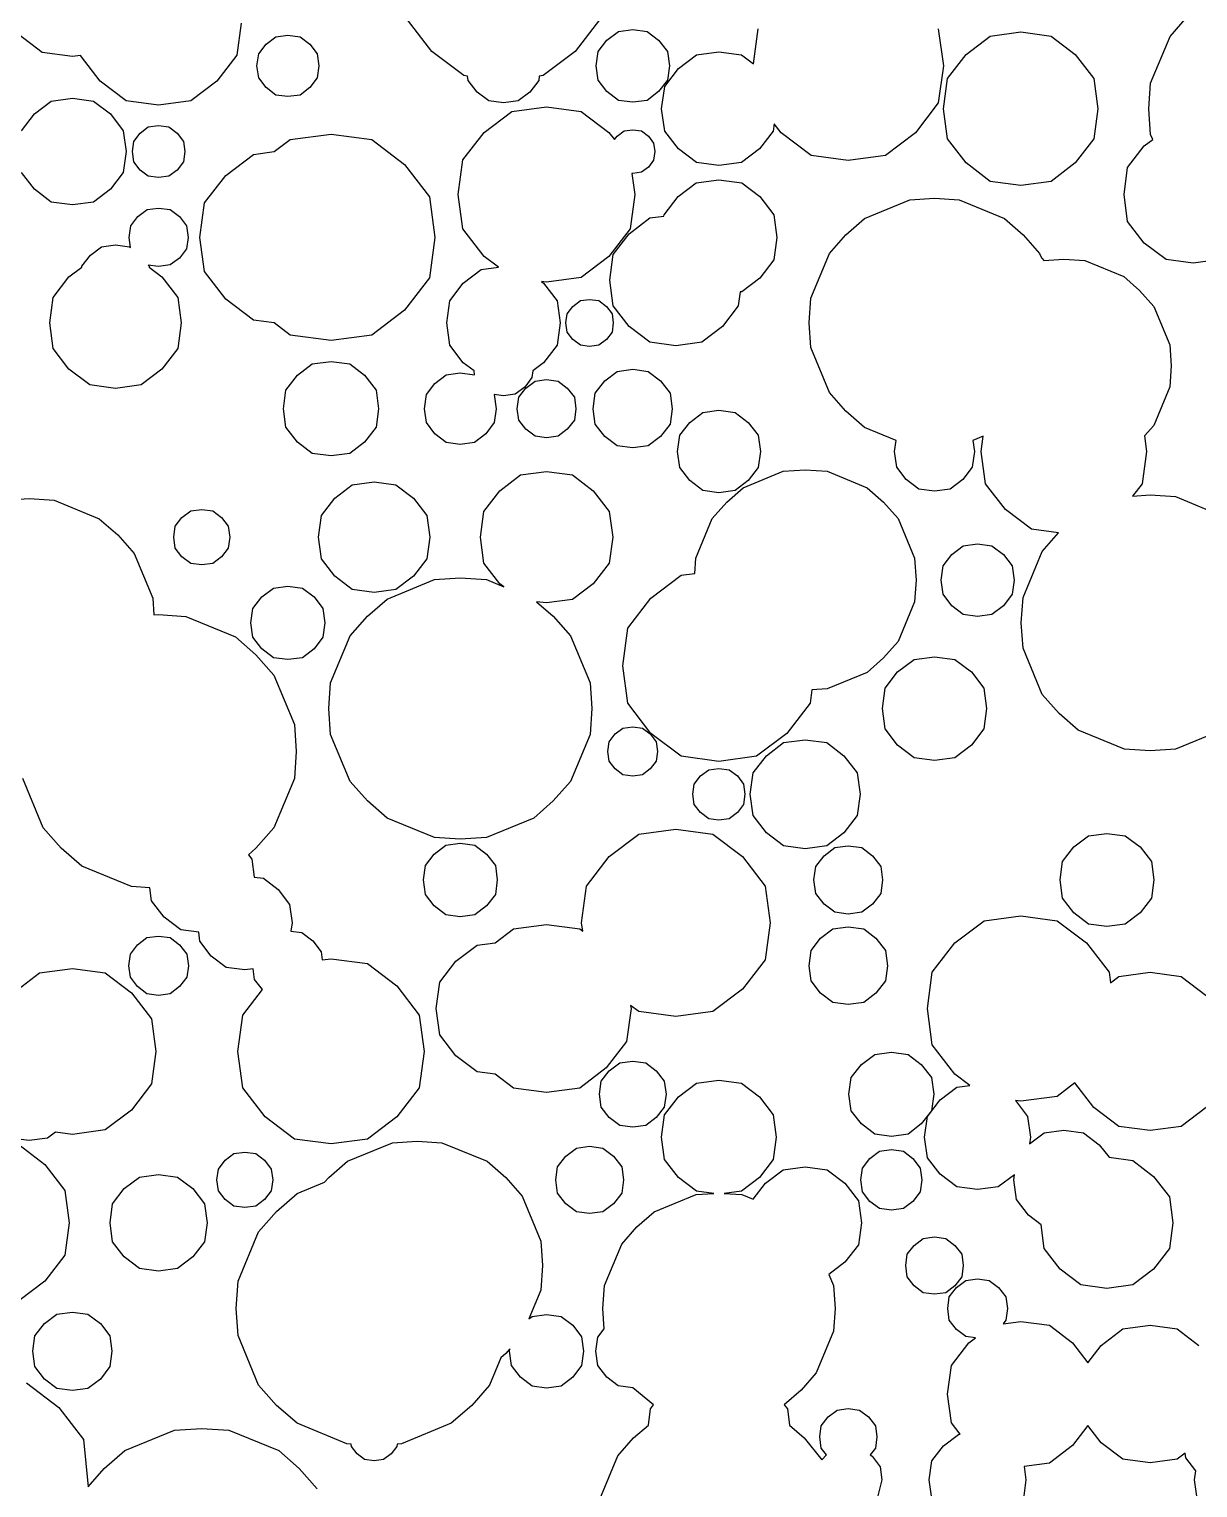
# Model space of a CAD drawing. Extents: x 58 to 158, y 90 to 190.
# Drawn here: x 122.37 to 143.38, y 115.96 to 142.17 of the extents above; entities that cross this region are included whole.
import ezdxf

# ---------------------------------------------------------------- set-up
doc = ezdxf.new("R2010")
doc.units = 0
doc.layers.get('0').update_dxf_attribs({"linetype": 'CONTINUOUS'})

msp = doc.modelspace()

# ---------------------------------------------------------------- linework, layer by layer
at = {"color": 242}
for p, q in [((129.613, 141.771), (129.176, 142.34)), ((132.625, 142.34), (132.187, 141.771)), ((135.395, 141.545), (135.48, 142.176)), ((138.719, 142.176), (138.81, 141.511)), ((130.186, 141.337), (129.613, 141.771)), ((132.187, 141.771), (131.615, 141.337)), ((134.047, 141.464), (134.371, 141.709)), ((134.371, 141.709), (134.775, 141.763)), ((134.775, 141.763), (135.179, 141.709)), ((135.179, 141.709), (135.395, 141.545)), ((130.255, 141.327), (130.186, 141.337)), ((130.266, 141.249), (130.255, 141.327)), ((131.545, 141.327), (131.534, 141.249)), ((131.615, 141.337), (131.545, 141.327)), ((133.801, 141.141), (134.047, 141.464)), ((138.81, 141.511), (138.719, 140.844)), ((130.427, 141.039), (130.266, 141.249)), ((130.638, 140.88), (130.427, 141.039)), ((131.374, 141.039), (131.163, 140.88)), ((131.534, 141.249), (131.374, 141.039)), ((133.745, 140.74), (133.801, 141.141)), ((130.9, 140.845), (130.638, 140.88)), ((131.163, 140.88), (130.9, 140.845)), ((138.719, 140.844), (138.308, 140.309)), ((133.801, 140.34), (133.745, 140.74)), ((134.047, 140.017), (133.801, 140.34)), ((135.751, 140.34), (135.503, 140.017)), ((135.768, 140.47), (135.751, 140.34)), ((135.891, 140.309), (135.768, 140.47)), ((136.43, 139.901), (135.891, 140.309)), ((138.308, 140.309), (137.771, 139.901)), ((134.371, 139.772), (134.047, 140.017)), ((135.503, 140.017), (135.179, 139.772)), ((134.775, 139.718), (134.371, 139.772)), ((135.179, 139.772), (134.775, 139.718)), ((137.1, 139.811), (136.43, 139.901)), ((137.771, 139.901), (137.1, 139.811)), ((134.367, 139.411), (134.775, 139.464)), ((134.775, 139.464), (135.184, 139.411)), ((134.039, 139.161), (134.367, 139.411)), ((135.184, 139.411), (135.512, 139.161)), ((133.788, 138.836), (134.039, 139.161)), ((135.512, 139.161), (135.762, 138.836)), ((133.161, 138.493), (133.535, 138.777)), ((133.535, 138.777), (133.785, 138.81)), ((133.785, 138.81), (133.788, 138.836)), ((135.762, 138.836), (135.817, 138.429)), ((132.876, 138.122), (133.161, 138.493)), ((135.817, 138.429), (135.762, 138.024)), ((132.814, 137.661), (132.876, 138.122)), ((135.762, 138.024), (135.512, 137.698)), ((132.876, 137.197), (132.814, 137.661)), ((135.512, 137.698), (135.184, 137.45)), ((135.158, 137.447), (135.123, 137.197)), ((135.184, 137.45), (135.158, 137.447)), ((133.161, 136.827), (132.876, 137.197)), ((135.123, 137.197), (134.838, 136.827)), ((133.535, 136.543), (133.161, 136.827)), ((134.838, 136.827), (134.466, 136.543)), ((134.001, 136.481), (133.535, 136.543)), ((134.466, 136.543), (134.001, 136.481)), ((137.488, 121.875), (137.661, 122.006)), ((137.661, 122.006), (137.875, 122.035)), ((137.875, 122.035), (138.091, 122.006)), ((138.091, 122.006), (138.263, 121.875)), ((137.327, 121.491), (137.356, 121.704)), ((137.356, 121.704), (137.488, 121.875)), ((138.263, 121.875), (138.394, 121.704)), ((138.394, 121.704), (138.423, 121.491)), ((137.356, 121.277), (137.327, 121.491)), ((138.423, 121.491), (138.394, 121.277)), ((137.488, 121.105), (137.356, 121.277)), ((138.394, 121.277), (138.263, 121.105)), ((137.661, 120.974), (137.488, 121.105)), ((137.875, 120.946), (137.661, 120.974)), ((138.091, 120.974), (137.875, 120.946)), ((138.263, 121.105), (138.091, 120.974))]:
    msp.add_line(p, q, dxfattribs=at)
at = {"color": 213}
for p, q in [((142.886, 142.041), (143.191, 142.389)), ((132.76, 141.972), (132.967, 142.13)), ((132.967, 142.13), (133.225, 142.164)), ((133.225, 142.164), (133.484, 142.13)), ((133.484, 142.13), (133.69, 141.972)), ((132.602, 141.767), (132.76, 141.972)), ((133.69, 141.972), (133.849, 141.767)), ((142.535, 141.201), (142.886, 142.041)), ((132.567, 141.511), (132.602, 141.767)), ((133.849, 141.767), (133.883, 141.511)), ((132.602, 141.253), (132.567, 141.511)), ((133.883, 141.511), (133.849, 141.253)), ((132.76, 141.048), (132.602, 141.253)), ((132.967, 140.891), (132.76, 141.048)), ((133.69, 141.048), (133.484, 140.891)), ((133.849, 141.253), (133.69, 141.048)), ((142.504, 140.74), (142.535, 141.201)), ((133.225, 140.856), (132.967, 140.891)), ((133.484, 140.891), (133.225, 140.856)), ((142.535, 140.28), (142.504, 140.74)), ((142.573, 140.188), (142.535, 140.28)), ((142.123, 139.685), (142.422, 140.074)), ((142.422, 140.074), (142.573, 140.188)), ((142.058, 139.2), (142.123, 139.685)), ((142.123, 138.716), (142.058, 139.2)), ((142.422, 138.327), (142.123, 138.716)), ((142.813, 138.031), (142.422, 138.327)), ((143.299, 137.965), (142.813, 138.031)), ((143.787, 138.031), (143.299, 137.965)), ((131.209, 134.16), (131.676, 134.222)), ((131.676, 134.222), (132.143, 134.16)), ((130.834, 133.876), (131.209, 134.16)), ((132.143, 134.16), (132.516, 133.876)), ((130.547, 133.505), (130.834, 133.876)), ((132.516, 133.876), (132.803, 133.505)), ((130.485, 133.04), (130.547, 133.505)), ((132.803, 133.505), (132.865, 133.04)), ((130.547, 132.576), (130.485, 133.04)), ((132.865, 133.04), (132.803, 132.576)), ((130.834, 132.203), (130.547, 132.576)), ((132.803, 132.576), (132.516, 132.203)), ((128.807, 131.927), (129.658, 132.278)), ((129.658, 132.278), (130.125, 132.308)), ((130.125, 132.308), (130.593, 132.278)), ((130.593, 132.278), (130.908, 132.147)), ((130.908, 132.147), (130.834, 132.203)), ((132.516, 132.203), (132.143, 131.919)), ((128.454, 131.621), (128.807, 131.927)), ((131.676, 131.858), (131.497, 131.881)), ((131.497, 131.881), (131.797, 131.621)), ((132.143, 131.919), (131.676, 131.858)), ((128.145, 131.27), (128.454, 131.621)), ((131.797, 131.621), (132.104, 131.27)), ((127.792, 130.424), (128.145, 131.27)), ((132.104, 131.27), (132.457, 130.424)), ((127.762, 129.96), (127.792, 130.424)), ((132.457, 130.424), (132.489, 129.96)), ((127.792, 129.496), (127.762, 129.96)), ((132.489, 129.96), (132.457, 129.496)), ((128.145, 128.65), (127.792, 129.496)), ((132.457, 129.496), (132.104, 128.65)), ((128.454, 128.3), (128.145, 128.65)), ((132.104, 128.65), (131.797, 128.3)), ((128.807, 127.993), (128.454, 128.3)), ((131.797, 128.3), (131.444, 127.993)), ((129.658, 127.642), (128.807, 127.993)), ((131.444, 127.993), (130.593, 127.642)), ((141.154, 127.473), (141.42, 127.674)), ((141.42, 127.674), (141.751, 127.718)), ((141.751, 127.718), (142.081, 127.674)), ((142.081, 127.674), (142.346, 127.473)), ((130.125, 127.612), (129.658, 127.642)), ((130.593, 127.642), (130.125, 127.612)), ((140.951, 127.21), (141.154, 127.473)), ((142.346, 127.473), (142.55, 127.21)), ((140.907, 126.88), (140.951, 127.21)), ((142.55, 127.21), (142.594, 126.88)), ((140.951, 126.551), (140.907, 126.88)), ((142.594, 126.88), (142.55, 126.551)), ((141.154, 126.287), (140.951, 126.551)), ((142.55, 126.551), (142.346, 126.287)), ((141.42, 126.086), (141.154, 126.287)), ((142.346, 126.287), (142.081, 126.086)), ((141.751, 126.042), (141.42, 126.086)), ((142.081, 126.086), (141.751, 126.042)), ((122.089, 124.854), (122.561, 125.213)), ((122.561, 125.213), (123.15, 125.291)), ((123.15, 125.291), (123.74, 125.213)), ((123.74, 125.213), (124.211, 124.854)), ((124.211, 124.854), (124.572, 124.385)), ((124.572, 124.385), (124.65, 123.8)), ((124.65, 123.8), (124.572, 123.215)), ((124.572, 123.215), (124.211, 122.746)), ((124.211, 122.746), (123.74, 122.388)), ((122.375, 122.199), (122.046, 122.242)), ((122.703, 122.242), (122.375, 122.199)), ((122.845, 122.35), (122.703, 122.242)), ((123.15, 122.309), (122.845, 122.35)), ((123.74, 122.388), (123.15, 122.309)), ((138.917, 119.389), (139.047, 119.556)), ((139.047, 119.556), (139.215, 119.684)), ((139.215, 119.684), (139.426, 119.712)), ((139.426, 119.712), (139.635, 119.684)), ((139.635, 119.684), (139.803, 119.556)), ((139.803, 119.556), (139.933, 119.389)), ((138.89, 119.18), (138.917, 119.389)), ((139.933, 119.389), (139.96, 119.18)), ((122.648, 118.909), (122.871, 119.079)), ((122.871, 119.079), (123.15, 119.116)), ((123.15, 119.116), (123.43, 119.079)), ((123.43, 119.079), (123.653, 118.909)), ((138.917, 118.971), (138.89, 119.18)), ((139.96, 119.18), (139.933, 118.971)), ((122.477, 118.688), (122.648, 118.909)), ((123.653, 118.909), (123.824, 118.688)), ((139.047, 118.804), (138.917, 118.971)), ((139.215, 118.677), (139.047, 118.804)), ((139.933, 118.971), (139.882, 118.906)), ((139.882, 118.906), (140.2, 118.948)), ((140.2, 118.948), (140.717, 118.879)), ((140.717, 118.879), (141.131, 118.565)), ((141.645, 118.514), (142.037, 118.812)), ((142.037, 118.812), (142.525, 118.877)), ((142.525, 118.877), (143.014, 118.812)), ((143.014, 118.812), (143.403, 118.517)), ((122.44, 118.411), (122.477, 118.688)), ((123.824, 118.688), (123.861, 118.411)), ((138.953, 118.153), (139.27, 118.565)), ((139.386, 118.653), (139.215, 118.677)), ((139.27, 118.565), (139.386, 118.653)), ((141.131, 118.565), (141.407, 118.205)), ((141.407, 118.205), (141.645, 118.514)), ((122.477, 118.134), (122.44, 118.411)), ((123.861, 118.411), (123.824, 118.134)), ((122.648, 117.91), (122.477, 118.134)), ((123.824, 118.134), (123.653, 117.91)), ((138.884, 117.64), (138.953, 118.153)), ((122.871, 117.741), (122.648, 117.91)), ((123.15, 117.704), (122.871, 117.741)), ((123.43, 117.741), (123.15, 117.704)), ((123.653, 117.91), (123.43, 117.741)), ((138.953, 117.126), (138.884, 117.64)), ((138.811, 116.71), (139.084, 116.917)), ((139.112, 116.921), (138.953, 117.126)), ((139.084, 116.917), (139.112, 116.921)), ((141.407, 117.075), (141.131, 116.716)), ((141.645, 116.765), (141.407, 117.075)), ((138.602, 116.439), (138.811, 116.71)), ((141.131, 116.716), (140.717, 116.401)), ((142.037, 116.469), (141.645, 116.765)), ((138.556, 116.1), (138.602, 116.439)), ((140.717, 116.401), (140.261, 116.341)), ((142.525, 116.403), (142.037, 116.469)), ((143.014, 116.469), (142.525, 116.403)), ((143.159, 116.579), (143.014, 116.469)), ((143.17, 116.498), (143.159, 116.579)), ((143.349, 116.264), (143.17, 116.498)), ((140.261, 116.341), (140.294, 116.1)), ((143.327, 116.1), (143.349, 116.264)), ((138.602, 115.762), (138.556, 116.1)), ((140.294, 116.1), (140.249, 115.762)), ((143.367, 115.809), (143.327, 116.1))]:
    msp.add_line(p, q, dxfattribs=at)
at = {"color": 132}
for p, q in [((122.608, 141.751), (122.174, 142.08)), ((126.183, 142.28), (126.106, 141.702)), ((123.15, 141.679), (122.608, 141.751)), ((123.299, 141.698), (123.15, 141.679)), ((123.651, 141.238), (123.299, 141.698)), ((126.106, 141.702), (125.749, 141.238)), ((124.119, 140.884), (123.651, 141.238)), ((125.749, 141.238), (125.282, 140.884)), ((124.7, 140.807), (124.119, 140.884)), ((125.282, 140.884), (124.7, 140.807)), ((137.987, 130.619), (138.282, 130.842)), ((138.282, 130.842), (138.65, 130.891)), ((138.65, 130.891), (139.018, 130.842)), ((139.018, 130.842), (139.313, 130.619)), ((137.763, 130.325), (137.987, 130.619)), ((139.313, 130.619), (139.539, 130.325)), ((137.713, 129.96), (137.763, 130.325)), ((139.539, 130.325), (139.587, 129.96)), ((137.763, 129.595), (137.713, 129.96)), ((139.587, 129.96), (139.539, 129.595)), ((137.987, 129.301), (137.763, 129.595)), ((139.539, 129.595), (139.313, 129.301)), ((138.282, 129.078), (137.987, 129.301)), ((139.313, 129.301), (139.018, 129.078)), ((138.65, 129.028), (138.282, 129.078)), ((139.018, 129.078), (138.65, 129.028)), ((134.331, 128.603), (134.444, 128.749)), ((134.444, 128.749), (134.592, 128.86)), ((134.592, 128.86), (134.775, 128.885)), ((134.775, 128.885), (134.96, 128.86)), ((134.96, 128.86), (135.106, 128.749)), ((135.106, 128.749), (135.219, 128.603)), ((134.306, 128.421), (134.331, 128.603)), ((135.219, 128.603), (135.243, 128.421)), ((134.331, 128.238), (134.306, 128.421)), ((134.444, 128.091), (134.331, 128.238)), ((135.219, 128.238), (135.106, 128.091)), ((135.243, 128.421), (135.219, 128.238)), ((134.592, 127.98), (134.444, 128.091)), ((134.775, 127.955), (134.592, 127.98)), ((134.96, 127.98), (134.775, 127.955)), ((135.106, 128.091), (134.96, 127.98)), ((124.321, 125.716), (124.491, 125.844)), ((124.491, 125.844), (124.7, 125.873)), ((124.7, 125.873), (124.911, 125.844)), ((124.911, 125.844), (125.079, 125.716)), ((124.193, 125.549), (124.321, 125.716)), ((125.079, 125.716), (125.207, 125.549)), ((124.164, 125.339), (124.193, 125.549)), ((124.193, 125.131), (124.164, 125.339)), ((125.207, 125.549), (125.236, 125.339)), ((125.236, 125.339), (125.207, 125.131)), ((124.321, 124.963), (124.193, 125.131)), ((125.207, 125.131), (125.079, 124.963)), ((124.491, 124.836), (124.321, 124.963)), ((124.7, 124.807), (124.491, 124.836)), ((124.911, 124.836), (124.7, 124.807)), ((125.079, 124.963), (124.911, 124.836)), ((134.046, 122.984), (134.371, 123.231)), ((134.371, 123.231), (134.775, 123.285)), ((134.775, 123.285), (135.18, 123.231)), ((135.18, 123.231), (135.504, 122.984)), ((133.798, 122.662), (134.046, 122.984)), ((135.504, 122.984), (135.752, 122.662)), ((133.744, 122.26), (133.798, 122.662)), ((135.752, 122.662), (135.806, 122.26)), ((133.798, 121.859), (133.744, 122.26)), ((135.806, 122.26), (135.752, 121.859)), ((134.046, 121.536), (133.798, 121.859)), ((135.752, 121.859), (135.504, 121.536)), ((135.61, 121.43), (135.928, 121.672)), ((135.928, 121.672), (136.325, 121.725)), ((136.325, 121.725), (136.722, 121.672)), ((136.722, 121.672), (137.04, 121.43)), ((124.083, 121.334), (124.358, 121.541)), ((124.358, 121.541), (124.7, 121.587)), ((124.7, 121.587), (125.043, 121.541)), ((125.043, 121.541), (125.317, 121.334)), ((134.371, 121.29), (134.046, 121.536)), ((135.504, 121.536), (135.18, 121.29)), ((135.389, 121.145), (135.61, 121.43)), ((137.04, 121.43), (137.283, 121.114)), ((123.873, 121.061), (124.083, 121.334)), ((125.317, 121.334), (125.527, 121.061)), ((133.609, 120.917), (134.363, 121.227)), ((134.363, 121.227), (134.68, 121.248)), ((134.68, 121.248), (134.371, 121.29)), ((135.18, 121.29), (134.87, 121.248)), ((134.87, 121.248), (135.187, 121.227)), ((135.187, 121.227), (135.389, 121.145)), ((137.283, 121.114), (137.337, 120.72)), ((123.828, 120.72), (123.873, 121.061)), ((125.527, 121.061), (125.572, 120.72)), ((133.299, 120.647), (133.609, 120.917)), ((123.873, 120.38), (123.828, 120.72)), ((125.572, 120.72), (125.527, 120.38)), ((133.026, 120.338), (133.299, 120.647)), ((137.337, 120.72), (137.283, 120.326)), ((124.083, 120.107), (123.873, 120.38)), ((125.527, 120.38), (125.317, 120.107)), ((132.715, 119.59), (133.026, 120.338)), ((137.283, 120.326), (137.04, 120.009)), ((124.358, 119.899), (124.083, 120.107)), ((125.317, 120.107), (125.043, 119.899)), ((124.7, 119.853), (124.358, 119.899)), ((125.043, 119.899), (124.7, 119.853)), ((137.04, 120.009), (136.753, 119.791)), ((132.687, 119.18), (132.715, 119.59)), ((136.753, 119.791), (136.835, 119.59)), ((136.835, 119.59), (136.863, 119.18)), ((132.712, 118.813), (132.687, 119.18)), ((136.863, 119.18), (136.835, 118.77)), ((132.599, 118.667), (132.712, 118.813)), ((136.835, 118.77), (136.524, 118.022)), ((132.564, 118.411), (132.599, 118.667)), ((132.599, 118.153), (132.564, 118.411)), ((132.759, 117.946), (132.599, 118.153)), ((136.524, 118.022), (136.252, 117.713)), ((132.965, 117.789), (132.759, 117.946)), ((133.225, 117.755), (132.965, 117.789)), ((133.601, 117.45), (133.225, 117.755)), ((136.252, 117.713), (135.949, 117.45)), ((133.544, 117.376), (133.601, 117.45)), ((135.949, 117.45), (136.005, 117.376)), ((133.506, 117.082), (133.544, 117.376)), ((136.005, 117.376), (136.046, 117.082)), ((136.613, 117.07), (136.737, 117.231)), ((136.737, 117.231), (136.899, 117.354)), ((136.899, 117.354), (137.1, 117.381)), ((137.1, 117.381), (137.302, 117.354)), ((137.302, 117.354), (137.463, 117.231)), ((137.463, 117.231), (137.588, 117.07)), ((133.241, 116.853), (133.506, 117.082)), ((136.046, 117.082), (136.309, 116.853)), ((136.586, 116.87), (136.613, 117.07)), ((137.588, 117.07), (137.614, 116.87)), ((132.959, 116.532), (133.241, 116.853)), ((136.309, 116.853), (136.623, 116.458)), ((136.613, 116.67), (136.586, 116.87)), ((136.706, 116.549), (136.613, 116.67)), ((137.588, 116.67), (137.494, 116.549)), ((137.614, 116.87), (137.588, 116.67)), ((132.635, 115.755), (132.959, 116.532)), ((136.623, 116.458), (136.706, 116.549)), ((137.494, 116.549), (137.527, 116.524)), ((137.527, 116.524), (137.672, 116.336)), ((137.672, 116.336), (137.703, 116.1)), ((137.703, 116.1), (137.63, 115.81))]:
    msp.add_line(p, q, dxfattribs=at)
at = {"color": 52}
for p, q in [((139.654, 142.047), (140.2, 142.12)), ((140.2, 142.12), (140.745, 142.047)), ((139.218, 141.716), (139.654, 142.047)), ((140.745, 142.047), (141.181, 141.716)), ((138.884, 141.282), (139.218, 141.716)), ((141.181, 141.716), (141.516, 141.282)), ((138.811, 140.74), (138.884, 141.282)), ((141.516, 141.282), (141.589, 140.74)), ((138.884, 140.199), (138.811, 140.74)), ((141.589, 140.74), (141.516, 140.199)), ((139.218, 139.765), (138.884, 140.199)), ((141.516, 140.199), (141.181, 139.765)), ((139.654, 139.433), (139.218, 139.765)), ((141.181, 139.765), (140.745, 139.433)), ((140.2, 139.361), (139.654, 139.433)), ((140.745, 139.433), (140.2, 139.361)), ((135.212, 133.929), (135.931, 134.225)), ((135.931, 134.225), (136.325, 134.251)), ((136.325, 134.251), (136.719, 134.225)), ((136.719, 134.225), (137.437, 133.929)), ((121.93, 133.708), (122.375, 133.737)), ((122.375, 133.737), (122.82, 133.708)), ((122.82, 133.708), (123.632, 133.373)), ((134.916, 133.671), (135.212, 133.929)), ((137.437, 133.929), (137.735, 133.671)), ((134.655, 133.376), (134.916, 133.671)), ((137.735, 133.671), (137.995, 133.376)), ((123.632, 133.373), (123.967, 133.083)), ((134.357, 132.661), (134.655, 133.376)), ((137.995, 133.376), (138.293, 132.661)), ((123.967, 133.083), (124.26, 132.749)), ((124.26, 132.749), (124.598, 131.942)), ((134.34, 132.389), (134.357, 132.661)), ((138.293, 132.661), (138.319, 132.27)), ((134.097, 132.358), (134.34, 132.389)), ((133.552, 131.945), (134.097, 132.358)), ((138.319, 132.27), (138.293, 131.878)), ((124.598, 131.942), (124.617, 131.644)), ((133.138, 131.404), (133.552, 131.945)), ((138.293, 131.878), (137.995, 131.165)), ((124.617, 131.644), (124.7, 131.65)), ((124.7, 131.65), (125.189, 131.616)), ((125.189, 131.616), (126.082, 131.25)), ((133.046, 130.73), (133.138, 131.404)), ((126.082, 131.25), (126.45, 130.929)), ((137.995, 131.165), (137.735, 130.87)), ((126.45, 130.929), (126.772, 130.562)), ((137.735, 130.87), (137.437, 130.61)), ((126.772, 130.562), (127.143, 129.676)), ((133.138, 130.056), (133.046, 130.73)), ((137.437, 130.61), (136.719, 130.315)), ((136.445, 130.298), (136.414, 130.056)), ((136.719, 130.315), (136.445, 130.298)), ((133.552, 129.515), (133.138, 130.056)), ((136.414, 130.056), (135.997, 129.515)), ((127.143, 129.676), (127.175, 129.19)), ((134.097, 129.103), (133.552, 129.515)), ((135.997, 129.515), (135.453, 129.103)), ((135.628, 129.112), (135.938, 129.348)), ((135.938, 129.348), (136.325, 129.399)), ((136.325, 129.399), (136.712, 129.348)), ((136.712, 129.348), (137.022, 129.112)), ((127.175, 129.19), (127.143, 128.705)), ((134.775, 129.012), (134.097, 129.103)), ((135.453, 129.103), (134.775, 129.012)), ((135.391, 128.804), (135.628, 129.112)), ((137.022, 129.112), (137.259, 128.804)), ((135.339, 128.421), (135.391, 128.804)), ((137.259, 128.804), (137.311, 128.421)), ((122.627, 127.817), (122.257, 128.705)), ((127.143, 128.705), (126.772, 127.817)), ((135.391, 128.036), (135.339, 128.421)), ((137.311, 128.421), (137.259, 128.036)), ((135.628, 127.728), (135.391, 128.036)), ((137.259, 128.036), (137.022, 127.728)), ((122.95, 127.451), (122.627, 127.817)), ((126.772, 127.817), (126.45, 127.451)), ((135.938, 127.492), (135.628, 127.728)), ((137.022, 127.728), (136.712, 127.492)), ((123.319, 127.131), (122.95, 127.451)), ((126.45, 127.451), (126.315, 127.333)), ((129.655, 127.347), (129.865, 127.506)), ((129.865, 127.506), (130.125, 127.54)), ((130.125, 127.54), (130.386, 127.506)), ((130.386, 127.506), (130.595, 127.347)), ((136.325, 127.441), (135.938, 127.492)), ((136.712, 127.492), (136.325, 127.441)), ((126.315, 127.333), (126.377, 127.252)), ((126.377, 127.252), (126.421, 126.933)), ((129.461, 126.88), (129.496, 127.139)), ((129.496, 127.139), (129.655, 127.347)), ((130.595, 127.347), (130.755, 127.139)), ((130.755, 127.139), (130.79, 126.88)), ((124.211, 126.763), (123.319, 127.131)), ((126.421, 126.933), (126.584, 126.91)), ((126.584, 126.91), (126.851, 126.708)), ((129.496, 126.621), (129.461, 126.88)), ((130.79, 126.88), (130.755, 126.621)), ((124.541, 126.741), (124.211, 126.763)), ((124.572, 126.508), (124.541, 126.741)), ((126.851, 126.708), (127.056, 126.442)), ((129.655, 126.413), (129.496, 126.621)), ((130.755, 126.621), (130.595, 126.413)), ((124.802, 126.21), (124.572, 126.508)), ((127.056, 126.442), (127.101, 126.11)), ((129.865, 126.255), (129.655, 126.413)), ((130.595, 126.413), (130.386, 126.255)), ((125.101, 125.983), (124.802, 126.21)), ((127.101, 126.11), (127.08, 125.961)), ((130.125, 126.22), (129.865, 126.255)), ((130.386, 126.255), (130.125, 126.22)), ((139.015, 125.749), (139.542, 126.148)), ((139.542, 126.148), (140.2, 126.237)), ((140.2, 126.237), (140.857, 126.148)), ((140.857, 126.148), (141.385, 125.749)), ((125.422, 125.94), (125.101, 125.983)), ((125.444, 125.779), (125.422, 125.94)), ((127.08, 125.961), (127.273, 125.935)), ((127.273, 125.935), (127.473, 125.785)), ((125.648, 125.513), (125.444, 125.779)), ((127.473, 125.785), (127.624, 125.586)), ((127.624, 125.586), (127.643, 125.444)), ((138.611, 125.224), (139.015, 125.749)), ((141.385, 125.749), (141.789, 125.224)), ((125.917, 125.309), (125.648, 125.513)), ((126.25, 125.265), (125.917, 125.309)), ((127.643, 125.444), (127.801, 125.465)), ((127.801, 125.465), (128.458, 125.377)), ((128.458, 125.377), (128.984, 124.977)), ((126.401, 125.284), (126.25, 125.265)), ((126.425, 125.094), (126.401, 125.284)), ((126.566, 124.912), (126.425, 125.094)), ((138.523, 124.57), (138.611, 125.224)), ((141.789, 125.224), (141.814, 125.034)), ((141.814, 125.034), (141.964, 125.147)), ((141.964, 125.147), (142.525, 125.222)), ((142.525, 125.222), (143.087, 125.147)), ((143.087, 125.147), (143.536, 124.806)), ((126.213, 124.453), (126.566, 124.912)), ((128.984, 124.977), (129.387, 124.453)), ((138.611, 123.916), (138.523, 124.57)), ((126.125, 123.8), (126.213, 124.453)), ((129.387, 124.453), (129.476, 123.8)), ((126.213, 123.147), (126.125, 123.8)), ((129.476, 123.8), (129.387, 123.147)), ((139.015, 123.392), (138.611, 123.916)), ((139.285, 123.187), (139.015, 123.392)), ((141.176, 123.234), (140.857, 122.991)), ((141.514, 122.794), (141.176, 123.234)), ((126.615, 122.623), (126.213, 123.147)), ((129.387, 123.147), (128.984, 122.623)), ((138.753, 122.928), (139.052, 123.155)), ((139.052, 123.155), (139.285, 123.187)), ((140.857, 122.991), (140.2, 122.905)), ((138.525, 122.63), (138.753, 122.928)), ((140.2, 122.905), (140.106, 122.917)), ((140.106, 122.917), (140.325, 122.63)), ((141.964, 122.452), (141.514, 122.794)), ((143.536, 122.794), (143.087, 122.452)), ((127.143, 122.224), (126.615, 122.623)), ((128.984, 122.623), (128.458, 122.224)), ((138.473, 122.26), (138.525, 122.63)), ((140.325, 122.63), (140.377, 122.26)), ((142.525, 122.378), (141.964, 122.452)), ((143.087, 122.452), (142.525, 122.378)), ((127.801, 122.136), (127.143, 122.224)), ((128.458, 122.224), (127.801, 122.136)), ((138.525, 121.889), (138.473, 122.26)), ((140.36, 122.14), (140.622, 122.338)), ((140.377, 122.26), (140.36, 122.14)), ((140.622, 122.338), (140.975, 122.385)), ((140.975, 122.385), (141.329, 122.338)), ((141.329, 122.338), (141.613, 122.123)), ((122.185, 122.125), (122.655, 121.768)), ((141.613, 122.123), (141.788, 121.896)), ((141.788, 121.896), (142.216, 121.838)), ((122.655, 121.768), (123.013, 121.302)), ((138.753, 121.593), (138.525, 121.889)), ((142.216, 121.838), (142.59, 121.554)), ((139.052, 121.365), (138.753, 121.593)), ((140.087, 121.584), (139.798, 121.365)), ((140.074, 121.491), (140.087, 121.584)), ((140.122, 121.139), (140.074, 121.491)), ((142.59, 121.554), (142.875, 121.183)), ((123.013, 121.302), (123.092, 120.72)), ((139.426, 121.316), (139.052, 121.365)), ((139.798, 121.365), (139.426, 121.316)), ((140.338, 120.857), (140.122, 121.139)), ((142.875, 121.183), (142.938, 120.72)), ((140.567, 120.683), (140.338, 120.857)), ((123.092, 120.72), (123.013, 120.139)), ((140.625, 120.257), (140.567, 120.683)), ((142.938, 120.72), (142.875, 120.257)), ((123.013, 120.139), (122.655, 119.672)), ((140.91, 119.885), (140.625, 120.257)), ((142.875, 120.257), (142.59, 119.885)), ((141.283, 119.603), (140.91, 119.885)), ((142.59, 119.885), (142.216, 119.603)), ((122.655, 119.672), (122.185, 119.316)), ((141.751, 119.539), (141.283, 119.603)), ((142.216, 119.603), (141.751, 119.539)), ((122.326, 117.842), (122.908, 117.399)), ((122.908, 117.399), (123.352, 116.822)), ((124.091, 116.625), (124.985, 116.993)), ((124.985, 116.993), (125.475, 117.025)), ((125.475, 117.025), (125.965, 116.993)), ((125.965, 116.993), (126.86, 116.625)), ((123.352, 116.822), (123.434, 115.977)), ((123.72, 116.302), (124.091, 116.625)), ((126.86, 116.625), (127.229, 116.302)), ((123.434, 115.977), (123.72, 116.302)), ((127.229, 116.302), (127.552, 115.936))]:
    msp.add_line(p, q, dxfattribs=at)
at = {"color": 102}
for p, q in [((126.5, 141.727), (126.632, 141.901)), ((126.632, 141.901), (126.807, 142.033)), ((126.807, 142.033), (127.025, 142.062)), ((127.025, 142.062), (127.243, 142.033)), ((127.243, 142.033), (127.418, 141.901)), ((127.418, 141.901), (127.551, 141.727)), ((126.469, 141.511), (126.5, 141.727)), ((127.551, 141.727), (127.58, 141.511)), ((126.5, 141.293), (126.469, 141.511)), ((126.632, 141.119), (126.5, 141.293)), ((127.551, 141.293), (127.418, 141.119)), ((127.58, 141.511), (127.551, 141.293)), ((126.807, 140.987), (126.632, 141.119)), ((127.418, 141.119), (127.243, 140.987)), ((127.025, 140.958), (126.807, 140.987)), ((127.243, 140.987), (127.025, 140.958)), ((125.119, 133.393), (125.277, 133.513)), ((125.277, 133.513), (125.475, 133.54)), ((125.475, 133.54), (125.673, 133.513)), ((125.673, 133.513), (125.83, 133.393)), ((124.973, 133.04), (124.999, 133.236)), ((124.999, 133.236), (125.119, 133.393)), ((125.83, 133.393), (125.951, 133.236)), ((125.951, 133.236), (125.978, 133.04)), ((124.999, 132.844), (124.973, 133.04)), ((125.978, 133.04), (125.951, 132.844)), ((139.168, 132.887), (139.426, 132.921)), ((139.426, 132.921), (139.682, 132.887)), ((125.119, 132.687), (124.999, 132.844)), ((125.277, 132.567), (125.119, 132.687)), ((125.83, 132.687), (125.673, 132.567)), ((125.951, 132.844), (125.83, 132.687)), ((138.804, 132.526), (138.961, 132.731)), ((138.961, 132.731), (139.168, 132.887)), ((139.682, 132.887), (139.889, 132.731)), ((139.889, 132.731), (140.046, 132.526)), ((125.475, 132.541), (125.277, 132.567)), ((125.673, 132.567), (125.475, 132.541)), ((138.77, 132.27), (138.804, 132.526)), ((140.046, 132.526), (140.08, 132.27)), ((138.804, 132.015), (138.77, 132.27)), ((140.08, 132.27), (140.046, 132.015)), ((138.961, 131.809), (138.804, 132.015)), ((140.046, 132.015), (139.889, 131.809)), ((139.168, 131.652), (138.961, 131.809)), ((139.426, 131.618), (139.168, 131.652)), ((139.682, 131.652), (139.426, 131.618)), ((139.889, 131.809), (139.682, 131.652))]:
    msp.add_line(p, q, dxfattribs=at)
at = {"color": 30}
for p, q in [((122.468, 140.648), (122.771, 140.878)), ((122.771, 140.878), (123.15, 140.929)), ((123.15, 140.929), (123.529, 140.878)), ((123.529, 140.878), (123.833, 140.648)), ((122.236, 140.346), (122.468, 140.648)), ((123.833, 140.648), (124.065, 140.346)), ((124.065, 140.346), (124.116, 139.97)), ((124.116, 139.97), (124.065, 139.594)), ((122.468, 139.292), (122.236, 139.594)), ((124.065, 139.594), (123.833, 139.292)), ((122.771, 139.062), (122.468, 139.292)), ((123.833, 139.292), (123.529, 139.062)), ((123.15, 139.011), (122.771, 139.062)), ((123.529, 139.062), (123.15, 139.011)), ((132.046, 137.056), (132.15, 137.189)), ((132.15, 137.189), (132.284, 137.291)), ((132.284, 137.291), (132.45, 137.313)), ((132.45, 137.313), (132.617, 137.291)), ((132.617, 137.291), (132.751, 137.189)), ((132.751, 137.189), (132.854, 137.056)), ((132.024, 136.89), (132.046, 137.056)), ((132.046, 136.724), (132.024, 136.89)), ((132.854, 137.056), (132.876, 136.89)), ((132.876, 136.89), (132.854, 136.724)), ((132.15, 136.591), (132.046, 136.724)), ((132.284, 136.489), (132.15, 136.591)), ((132.751, 136.591), (132.617, 136.489)), ((132.854, 136.724), (132.751, 136.591)), ((132.45, 136.467), (132.284, 136.489)), ((132.617, 136.489), (132.45, 136.467)), ((127.196, 135.95), (127.464, 136.154)), ((127.464, 136.154), (127.801, 136.198)), ((127.801, 136.198), (128.136, 136.154)), ((128.136, 136.154), (128.404, 135.95)), ((126.99, 135.683), (127.196, 135.95)), ((128.404, 135.95), (128.61, 135.683)), ((126.946, 135.35), (126.99, 135.683)), ((128.61, 135.683), (128.655, 135.35)), ((126.99, 135.018), (126.946, 135.35)), ((128.655, 135.35), (128.61, 135.018)), ((127.196, 134.75), (126.99, 135.018)), ((128.61, 135.018), (128.404, 134.75)), ((127.464, 134.546), (127.196, 134.75)), ((128.404, 134.75), (128.136, 134.546)), ((127.801, 134.501), (127.464, 134.546)), ((128.136, 134.546), (127.801, 134.501)), ((137.337, 123.565), (137.576, 123.746)), ((137.576, 123.746), (137.875, 123.787)), ((137.875, 123.787), (138.175, 123.746)), ((138.175, 123.746), (138.413, 123.565)), ((137.153, 123.328), (137.337, 123.565)), ((138.413, 123.565), (138.596, 123.328)), ((137.113, 123.03), (137.153, 123.328)), ((138.596, 123.328), (138.636, 123.03)), ((137.153, 122.734), (137.113, 123.03)), ((138.636, 123.03), (138.596, 122.734)), ((137.337, 122.495), (137.153, 122.734)), ((138.596, 122.734), (138.413, 122.495)), ((137.576, 122.313), (137.337, 122.495)), ((138.413, 122.495), (138.175, 122.313)), ((137.875, 122.273), (137.576, 122.313)), ((138.175, 122.313), (137.875, 122.273)), ((125.895, 121.843), (126.053, 121.963)), ((126.053, 121.963), (126.25, 121.989)), ((126.25, 121.989), (126.448, 121.963)), ((126.448, 121.963), (126.605, 121.843)), ((125.747, 121.491), (125.775, 121.686)), ((125.775, 121.686), (125.895, 121.843)), ((126.605, 121.843), (126.726, 121.686)), ((126.726, 121.686), (126.752, 121.491)), ((125.775, 121.295), (125.747, 121.491)), ((126.752, 121.491), (126.726, 121.295)), ((125.895, 121.138), (125.775, 121.295)), ((126.053, 121.018), (125.895, 121.138)), ((126.605, 121.138), (126.448, 121.018)), ((126.726, 121.295), (126.605, 121.138)), ((126.25, 120.992), (126.053, 121.018)), ((126.448, 121.018), (126.25, 120.992))]:
    msp.add_line(p, q, dxfattribs=at)
at = {"color": 9}
for p, q in [((131.053, 140.693), (131.676, 140.776)), ((131.676, 140.776), (132.297, 140.693)), ((130.554, 140.315), (131.053, 140.693)), ((132.297, 140.693), (132.798, 140.315)), ((130.172, 139.819), (130.554, 140.315)), ((132.798, 140.315), (132.897, 140.185)), ((132.897, 140.185), (132.945, 140.249)), ((132.945, 140.249), (133.07, 140.342)), ((133.07, 140.342), (133.225, 140.364)), ((133.225, 140.364), (133.38, 140.342)), ((133.38, 140.342), (133.506, 140.249)), ((133.506, 140.249), (133.601, 140.124)), ((133.601, 140.124), (133.622, 139.97)), ((130.088, 139.2), (130.172, 139.819)), ((133.601, 139.816), (133.506, 139.692)), ((133.622, 139.97), (133.601, 139.816)), ((133.225, 139.576), (133.211, 139.579)), ((133.211, 139.579), (133.262, 139.2)), ((133.38, 139.598), (133.225, 139.576)), ((133.506, 139.692), (133.38, 139.598)), ((130.172, 138.581), (130.088, 139.2)), ((133.262, 139.2), (133.178, 138.581)), ((137.39, 138.767), (138.205, 139.102)), ((138.205, 139.102), (138.65, 139.131)), ((138.65, 139.131), (139.096, 139.102)), ((139.096, 139.102), (139.91, 138.767)), ((137.056, 138.475), (137.39, 138.767)), ((139.91, 138.767), (140.246, 138.475)), ((130.554, 138.086), (130.172, 138.581)), ((133.178, 138.581), (132.798, 138.086)), ((136.761, 138.141), (137.056, 138.475)), ((140.246, 138.475), (140.539, 138.141)), ((130.5, 137.851), (130.809, 137.892)), ((130.809, 137.892), (130.554, 138.086)), ((132.798, 138.086), (132.297, 137.708)), ((136.424, 137.333), (136.761, 138.141)), ((140.539, 138.141), (140.574, 138.059)), ((140.574, 138.059), (140.589, 138.047)), ((140.589, 138.047), (140.615, 138.013)), ((140.615, 138.013), (140.975, 138.037)), ((140.975, 138.037), (141.356, 138.012)), ((141.356, 138.012), (142.052, 137.725)), ((130.179, 137.607), (130.5, 137.851)), ((131.676, 137.625), (131.583, 137.636)), ((131.583, 137.636), (131.622, 137.607)), ((132.297, 137.708), (131.676, 137.625)), ((142.052, 137.725), (142.339, 137.476)), ((129.934, 137.288), (130.179, 137.607)), ((131.622, 137.607), (131.867, 137.288)), ((142.339, 137.476), (142.591, 137.189)), ((129.88, 136.89), (129.934, 137.288)), ((131.867, 137.288), (131.921, 136.89)), ((136.394, 136.89), (136.424, 137.333)), ((142.591, 137.189), (142.879, 136.499)), ((129.934, 136.492), (129.88, 136.89)), ((131.921, 136.89), (131.867, 136.492)), ((136.424, 136.448), (136.394, 136.89)), ((130.179, 136.174), (129.934, 136.492)), ((131.867, 136.492), (131.622, 136.174)), ((136.761, 135.639), (136.424, 136.448)), ((142.879, 136.499), (142.904, 136.12)), ((130.371, 136.028), (130.179, 136.174)), ((131.622, 136.174), (131.429, 136.028)), ((132.946, 136.019), (133.225, 136.057)), ((133.225, 136.057), (133.505, 136.019)), ((142.904, 136.12), (142.879, 135.741)), ((129.514, 135.602), (129.669, 135.803)), ((129.669, 135.803), (129.872, 135.957)), ((129.872, 135.957), (130.125, 135.992)), ((130.125, 135.992), (130.377, 135.957)), ((130.38, 135.956), (130.371, 136.028)), ((130.377, 135.957), (130.38, 135.956)), ((131.413, 135.909), (131.283, 135.739)), ((131.429, 136.028), (131.413, 135.909)), ((132.552, 135.628), (132.723, 135.85)), ((132.723, 135.85), (132.946, 136.019)), ((133.505, 136.019), (133.727, 135.85)), ((133.727, 135.85), (133.899, 135.628)), ((129.48, 135.35), (129.514, 135.602)), ((130.9, 135.582), (130.735, 135.605)), ((130.735, 135.605), (130.736, 135.602)), ((130.736, 135.602), (130.77, 135.35)), ((131.112, 135.61), (130.9, 135.582)), ((131.283, 135.739), (131.112, 135.61)), ((132.514, 135.35), (132.552, 135.628)), ((133.899, 135.628), (133.936, 135.35)), ((137.056, 135.305), (136.761, 135.639)), ((142.879, 135.741), (142.591, 135.05)), ((129.514, 135.099), (129.48, 135.35)), ((130.77, 135.35), (130.736, 135.099)), ((132.552, 135.073), (132.514, 135.35)), ((133.936, 135.35), (133.899, 135.073)), ((137.39, 135.013), (137.056, 135.305)), ((129.669, 134.898), (129.514, 135.099)), ((130.736, 135.099), (130.581, 134.898)), ((132.723, 134.851), (132.552, 135.073)), ((133.899, 135.073), (133.727, 134.851)), ((137.959, 134.779), (137.39, 135.013)), ((142.591, 135.05), (142.423, 134.859)), ((129.872, 134.743), (129.669, 134.898)), ((130.125, 134.709), (129.872, 134.743)), ((130.377, 134.743), (130.125, 134.709)), ((130.581, 134.898), (130.377, 134.743)), ((132.946, 134.681), (132.723, 134.851)), ((133.727, 134.851), (133.505, 134.681)), ((137.933, 134.58), (137.959, 134.779)), ((139.528, 134.856), (139.34, 134.779)), ((139.34, 134.779), (139.368, 134.58)), ((139.49, 134.58), (139.528, 134.856)), ((142.423, 134.859), (142.46, 134.58)), ((133.225, 134.644), (132.946, 134.681)), ((133.505, 134.681), (133.225, 134.644)), ((137.971, 134.301), (137.933, 134.58)), ((139.368, 134.58), (139.329, 134.301)), ((139.568, 134.001), (139.49, 134.58)), ((142.46, 134.58), (142.382, 134.001)), ((138.143, 134.076), (137.971, 134.301)), ((139.329, 134.301), (139.157, 134.076)), ((138.369, 133.905), (138.143, 134.076)), ((139.157, 134.076), (138.931, 133.905)), ((139.925, 133.537), (139.568, 134.001)), ((142.382, 134.001), (142.211, 133.779)), ((138.65, 133.867), (138.369, 133.905)), ((138.931, 133.905), (138.65, 133.867)), ((142.211, 133.779), (142.525, 133.799)), ((142.525, 133.799), (142.983, 133.769)), ((142.983, 133.769), (143.816, 133.426)), ((140.392, 133.182), (139.925, 133.537)), ((140.881, 133.117), (140.392, 133.182)), ((140.588, 132.784), (140.881, 133.117)), ((140.242, 131.954), (140.588, 132.784)), ((126.555, 131.966), (126.764, 132.125)), ((126.764, 132.125), (127.025, 132.161)), ((127.025, 132.161), (127.285, 132.125)), ((127.285, 132.125), (127.495, 131.966)), ((126.395, 131.76), (126.555, 131.966)), ((127.495, 131.966), (127.654, 131.76)), ((140.211, 131.501), (140.242, 131.954)), ((126.361, 131.501), (126.395, 131.76)), ((127.654, 131.76), (127.689, 131.501)), ((126.395, 131.241), (126.361, 131.501)), ((127.689, 131.501), (127.654, 131.241)), ((140.242, 131.046), (140.211, 131.501)), ((126.555, 131.034), (126.395, 131.241)), ((127.654, 131.241), (127.495, 131.034)), ((126.764, 130.875), (126.555, 131.034)), ((127.025, 130.841), (126.764, 130.875)), ((127.285, 130.875), (127.025, 130.841)), ((127.495, 131.034), (127.285, 130.875)), ((140.588, 130.216), (140.242, 131.046)), ((140.889, 129.874), (140.588, 130.216)), ((141.234, 129.574), (140.889, 129.874)), ((132.803, 129.363), (132.909, 129.504)), ((132.909, 129.504), (133.049, 129.61)), ((133.049, 129.61), (133.225, 129.633)), ((133.225, 129.633), (133.4, 129.61)), ((133.4, 129.61), (133.54, 129.504)), ((133.54, 129.504), (133.648, 129.363)), ((142.067, 129.231), (141.234, 129.574)), ((143.816, 129.574), (142.983, 129.231)), ((132.78, 129.19), (132.803, 129.363)), ((133.648, 129.363), (133.671, 129.19)), ((132.803, 129.016), (132.78, 129.19)), ((132.909, 128.877), (132.803, 129.016)), ((133.648, 129.016), (133.54, 128.877)), ((133.671, 129.19), (133.648, 129.016)), ((142.525, 129.201), (142.067, 129.231)), ((142.983, 129.231), (142.525, 129.201)), ((133.049, 128.771), (132.909, 128.877)), ((133.225, 128.747), (133.049, 128.771)), ((133.4, 128.771), (133.225, 128.747)), ((133.54, 128.877), (133.4, 128.771)), ((132.801, 123.45), (132.99, 123.594)), ((132.99, 123.594), (133.225, 123.624)), ((133.225, 123.624), (133.46, 123.594)), ((133.46, 123.594), (133.648, 123.45)), ((132.626, 123.03), (132.658, 123.263)), ((132.658, 123.263), (132.801, 123.45)), ((133.648, 123.45), (133.792, 123.263)), ((133.792, 123.263), (133.823, 123.03)), ((132.658, 122.797), (132.626, 123.03)), ((133.823, 123.03), (133.792, 122.797)), ((132.801, 122.61), (132.658, 122.797)), ((133.792, 122.797), (133.648, 122.61)), ((132.99, 122.468), (132.801, 122.61)), ((133.225, 122.436), (132.99, 122.468)), ((133.46, 122.468), (133.225, 122.436)), ((133.648, 122.61), (133.46, 122.468))]:
    msp.add_line(p, q, dxfattribs=at)
at = {"color": 183}
for p, q in [((124.254, 140.153), (124.367, 140.301)), ((124.367, 140.301), (124.515, 140.414)), ((124.515, 140.414), (124.7, 140.439)), ((124.7, 140.439), (124.885, 140.414)), ((124.885, 140.414), (125.034, 140.301)), ((125.034, 140.301), (125.147, 140.153)), ((124.229, 139.97), (124.254, 140.153)), ((125.147, 140.153), (125.171, 139.97)), ((124.254, 139.787), (124.229, 139.97)), ((124.367, 139.639), (124.254, 139.787)), ((125.147, 139.787), (125.034, 139.639)), ((125.171, 139.97), (125.147, 139.787)), ((124.515, 139.526), (124.367, 139.639)), ((124.7, 139.502), (124.515, 139.526)), ((124.885, 139.526), (124.7, 139.502)), ((125.034, 139.639), (124.885, 139.526)), ((132.801, 127.302), (133.335, 127.706)), ((133.335, 127.706), (134.001, 127.795)), ((134.001, 127.795), (134.666, 127.706)), ((134.666, 127.706), (135.199, 127.302)), ((136.664, 127.314), (136.858, 127.462)), ((136.858, 127.462), (137.1, 127.493)), ((137.1, 127.493), (137.342, 127.462)), ((137.342, 127.462), (137.536, 127.314)), ((132.394, 126.771), (132.801, 127.302)), ((135.199, 127.302), (135.606, 126.771)), ((136.515, 127.121), (136.664, 127.314)), ((137.536, 127.314), (137.685, 127.121)), ((136.482, 126.88), (136.515, 127.121)), ((136.515, 126.639), (136.482, 126.88)), ((137.685, 127.121), (137.717, 126.88)), ((137.717, 126.88), (137.685, 126.639)), ((132.304, 126.11), (132.394, 126.771)), ((135.606, 126.771), (135.695, 126.11)), ((136.664, 126.446), (136.515, 126.639)), ((137.685, 126.639), (137.536, 126.446)), ((136.858, 126.299), (136.664, 126.446)), ((137.536, 126.446), (137.342, 126.299)), ((132.325, 125.96), (132.304, 126.11)), ((135.695, 126.11), (135.606, 125.448)), ((137.1, 126.267), (136.858, 126.299)), ((137.342, 126.299), (137.1, 126.267)), ((130.752, 125.753), (131.079, 126)), ((131.079, 126), (131.676, 126.08)), ((131.676, 126.08), (132.271, 126)), ((132.271, 126), (132.325, 125.96)), ((130.044, 125.42), (130.426, 125.709)), ((130.426, 125.709), (130.752, 125.753)), ((129.755, 125.042), (130.044, 125.42)), ((135.606, 125.448), (135.199, 124.919)), ((129.69, 124.57), (129.755, 125.042)), ((135.199, 124.919), (134.666, 124.514)), ((129.755, 124.098), (129.69, 124.57)), ((133.194, 124.57), (133.114, 123.978)), ((133.335, 124.514), (133.186, 124.627)), ((133.186, 124.627), (133.194, 124.57)), ((134.001, 124.426), (133.335, 124.514)), ((134.666, 124.514), (134.001, 124.426)), ((130.044, 123.72), (129.755, 124.098)), ((133.114, 123.978), (132.749, 123.503)), ((130.426, 123.431), (130.044, 123.72)), ((132.749, 123.503), (132.271, 123.14)), ((130.752, 123.388), (130.426, 123.431)), ((131.079, 123.14), (130.752, 123.388)), ((131.676, 123.062), (131.079, 123.14)), ((132.271, 123.14), (131.676, 123.062)), ((131.874, 121.728), (132.02, 121.918)), ((132.02, 121.918), (132.212, 122.063)), ((132.212, 122.063), (132.45, 122.094)), ((132.45, 122.094), (132.689, 122.063)), ((132.689, 122.063), (132.88, 121.918)), ((132.88, 121.918), (133.026, 121.728)), ((131.843, 121.491), (131.874, 121.728)), ((133.026, 121.728), (133.058, 121.491)), ((131.874, 121.254), (131.843, 121.491)), ((133.058, 121.491), (133.026, 121.254)), ((132.02, 121.063), (131.874, 121.254)), ((133.026, 121.254), (132.88, 121.063)), ((132.212, 120.917), (132.02, 121.063)), ((132.45, 120.886), (132.212, 120.917)), ((132.689, 120.917), (132.45, 120.886)), ((132.88, 121.063), (132.689, 120.917))]:
    msp.add_line(p, q, dxfattribs=at)
at = {"color": 15}
for p, q in [((127.067, 140.188), (127.801, 140.286)), ((127.801, 140.286), (128.532, 140.188)), ((126.78, 139.969), (127.067, 140.188)), ((128.532, 140.188), (129.121, 139.741)), ((125.907, 139.542), (126.405, 139.919)), ((126.405, 139.919), (126.78, 139.969)), ((129.121, 139.741), (129.569, 139.158)), ((125.527, 139.047), (125.907, 139.542)), ((125.443, 138.429), (125.527, 139.047)), ((129.569, 139.158), (129.668, 138.429)), ((125.527, 137.813), (125.443, 138.429)), ((129.668, 138.429), (129.569, 137.702)), ((125.907, 137.319), (125.527, 137.813)), ((129.569, 137.702), (129.121, 137.118)), ((126.405, 136.941), (125.907, 137.319)), ((129.121, 137.118), (128.532, 136.672)), ((126.78, 136.892), (126.405, 136.941)), ((127.067, 136.672), (126.78, 136.892)), ((127.801, 136.575), (127.067, 136.672)), ((128.532, 136.672), (127.801, 136.575)), ((134.249, 135.104), (134.483, 135.282)), ((134.483, 135.282), (134.775, 135.321)), ((134.775, 135.321), (135.067, 135.282)), ((135.067, 135.282), (135.303, 135.104)), ((134.069, 134.872), (134.249, 135.104)), ((135.303, 135.104), (135.482, 134.872)), ((134.029, 134.58), (134.069, 134.872)), ((135.482, 134.872), (135.52, 134.58)), ((134.069, 134.29), (134.029, 134.58)), ((135.52, 134.58), (135.482, 134.29)), ((134.249, 134.057), (134.069, 134.29)), ((135.482, 134.29), (135.303, 134.057)), ((127.868, 133.743), (128.183, 133.981)), ((128.183, 133.981), (128.575, 134.034)), ((128.575, 134.034), (128.968, 133.981)), ((128.968, 133.981), (129.282, 133.743)), ((134.483, 133.878), (134.249, 134.057)), ((135.303, 134.057), (135.067, 133.878)), ((127.628, 133.43), (127.868, 133.743)), ((129.282, 133.743), (129.522, 133.43)), ((134.775, 133.839), (134.483, 133.878)), ((135.067, 133.878), (134.775, 133.839)), ((127.576, 133.04), (127.628, 133.43)), ((129.522, 133.43), (129.574, 133.04)), ((127.628, 132.65), (127.576, 133.04)), ((129.574, 133.04), (129.522, 132.65)), ((127.868, 132.339), (127.628, 132.65)), ((129.522, 132.65), (129.282, 132.339)), ((128.183, 132.099), (127.868, 132.339)), ((129.282, 132.339), (128.968, 132.099)), ((128.575, 132.046), (128.183, 132.099)), ((128.968, 132.099), (128.575, 132.046))]:
    msp.add_line(p, q, dxfattribs=at)
at = {"color": 142}
for p, q in [((124.492, 138.928), (124.7, 138.956)), ((124.7, 138.956), (124.908, 138.928)), ((124.199, 138.636), (124.325, 138.803)), ((124.325, 138.803), (124.492, 138.928)), ((124.908, 138.928), (125.075, 138.803)), ((125.075, 138.803), (125.202, 138.636)), ((124.171, 138.429), (124.199, 138.636)), ((124.196, 138.246), (124.171, 138.429)), ((125.202, 138.636), (125.229, 138.429)), ((125.229, 138.429), (125.202, 138.224)), ((123.474, 138.108), (123.675, 138.261)), ((123.675, 138.261), (123.926, 138.295)), ((123.926, 138.295), (124.175, 138.261)), ((124.175, 138.261), (124.196, 138.246)), ((125.202, 138.224), (125.075, 138.057)), ((123.089, 137.721), (123.318, 137.895)), ((123.318, 137.895), (123.321, 137.909)), ((123.321, 137.909), (123.474, 138.108)), ((124.7, 137.903), (124.515, 137.928)), ((124.515, 137.928), (124.531, 137.909)), ((124.531, 137.909), (124.532, 137.895)), ((124.532, 137.895), (124.761, 137.721)), ((124.908, 137.932), (124.7, 137.903)), ((125.075, 138.057), (124.908, 137.932)), ((122.805, 137.35), (123.089, 137.721)), ((124.761, 137.721), (125.046, 137.35)), ((122.743, 136.89), (122.805, 137.35)), ((125.046, 137.35), (125.108, 136.89)), ((122.805, 136.429), (122.743, 136.89)), ((125.108, 136.89), (125.046, 136.429)), ((123.089, 136.059), (122.805, 136.429)), ((125.046, 136.429), (124.761, 136.059)), ((123.461, 135.777), (123.089, 136.059)), ((124.761, 136.059), (124.389, 135.777)), ((131.302, 135.72), (131.468, 135.847)), ((131.468, 135.847), (131.676, 135.874)), ((131.676, 135.874), (131.882, 135.847)), ((131.882, 135.847), (132.048, 135.72)), ((123.926, 135.715), (123.461, 135.777)), ((124.389, 135.777), (123.926, 135.715)), ((131.148, 135.35), (131.175, 135.556)), ((131.175, 135.556), (131.302, 135.72)), ((132.048, 135.72), (132.175, 135.556)), ((132.175, 135.556), (132.202, 135.35)), ((131.175, 135.144), (131.148, 135.35)), ((132.202, 135.35), (132.175, 135.144)), ((131.302, 134.98), (131.175, 135.144)), ((132.175, 135.144), (132.048, 134.98)), ((131.468, 134.854), (131.302, 134.98)), ((131.676, 134.826), (131.468, 134.854)), ((131.882, 134.854), (131.676, 134.826)), ((132.048, 134.98), (131.882, 134.854)), ((136.434, 125.615), (136.602, 125.834)), ((136.602, 125.834), (136.824, 126.002)), ((136.824, 126.002), (137.1, 126.039)), ((137.1, 126.039), (137.377, 126.002)), ((137.377, 126.002), (137.597, 125.834)), ((137.597, 125.834), (137.767, 125.615)), ((136.397, 125.339), (136.434, 125.615)), ((137.767, 125.615), (137.804, 125.339)), ((136.434, 125.065), (136.397, 125.339)), ((137.804, 125.339), (137.767, 125.065)), ((136.602, 124.846), (136.434, 125.065)), ((137.767, 125.065), (137.597, 124.846)), ((136.824, 124.678), (136.602, 124.846)), ((137.597, 124.846), (137.377, 124.678)), ((137.1, 124.641), (136.824, 124.678)), ((137.377, 124.678), (137.1, 124.641)), ((128.094, 121.824), (128.906, 122.157)), ((128.906, 122.157), (129.35, 122.186)), ((129.35, 122.186), (129.795, 122.157)), ((129.795, 122.157), (130.606, 121.824)), ((127.758, 121.532), (128.094, 121.824)), ((130.606, 121.824), (130.943, 121.532)), ((127.19, 121.244), (127.682, 121.447)), ((127.682, 121.447), (127.758, 121.532)), ((130.943, 121.532), (131.236, 121.199)), ((126.821, 120.923), (127.19, 121.244)), ((131.236, 121.199), (131.572, 120.392)), ((126.498, 120.555), (126.821, 120.923)), ((126.128, 119.668), (126.498, 120.555)), ((131.572, 120.392), (131.601, 119.95)), ((138.283, 120.314), (138.446, 120.438)), ((138.446, 120.438), (138.65, 120.465)), ((138.65, 120.465), (138.854, 120.438)), ((138.854, 120.438), (139.017, 120.314)), ((138.132, 119.95), (138.159, 120.153)), ((138.159, 120.153), (138.283, 120.314)), ((139.017, 120.314), (139.142, 120.153)), ((139.142, 120.153), (139.168, 119.95)), ((131.601, 119.95), (131.572, 119.508)), ((138.159, 119.747), (138.132, 119.95)), ((139.168, 119.95), (139.142, 119.747)), ((126.095, 119.18), (126.128, 119.668)), ((138.283, 119.586), (138.159, 119.747)), ((138.446, 119.462), (138.283, 119.586)), ((139.017, 119.586), (138.854, 119.462)), ((139.142, 119.747), (139.017, 119.586)), ((131.572, 119.508), (131.358, 118.992)), ((138.65, 119.435), (138.446, 119.462)), ((138.854, 119.462), (138.65, 119.435)), ((126.128, 118.693), (126.095, 119.18)), ((131.358, 118.992), (131.414, 119.036)), ((131.414, 119.036), (131.676, 119.071)), ((131.676, 119.071), (131.936, 119.036)), ((131.936, 119.036), (132.146, 118.877)), ((132.146, 118.877), (132.304, 118.67)), ((126.498, 117.804), (126.128, 118.693)), ((132.304, 118.67), (132.34, 118.411)), ((130.856, 118.293), (130.652, 117.804)), ((130.943, 118.368), (130.856, 118.293)), ((131.016, 118.452), (130.943, 118.368)), ((131.01, 118.411), (131.016, 118.452)), ((131.046, 118.152), (131.01, 118.411)), ((132.34, 118.411), (132.304, 118.152)), ((131.206, 117.943), (131.046, 118.152)), ((132.304, 118.152), (132.146, 117.943)), ((126.821, 117.438), (126.498, 117.804)), ((130.652, 117.804), (130.33, 117.438)), ((131.414, 117.785), (131.206, 117.943)), ((131.676, 117.749), (131.414, 117.785)), ((131.936, 117.785), (131.676, 117.749)), ((132.146, 117.943), (131.936, 117.785)), ((127.19, 117.117), (126.821, 117.438)), ((130.33, 117.438), (129.96, 117.117)), ((128.084, 116.749), (127.19, 117.117)), ((129.96, 117.117), (129.066, 116.749)), ((128.162, 116.743), (128.084, 116.749)), ((128.167, 116.702), (128.162, 116.743)), ((128.271, 116.568), (128.167, 116.702)), ((128.983, 116.702), (128.88, 116.568)), ((128.989, 116.743), (128.983, 116.702)), ((129.066, 116.749), (128.989, 116.743)), ((128.405, 116.465), (128.271, 116.568)), ((128.575, 116.443), (128.405, 116.465)), ((128.744, 116.465), (128.575, 116.443)), ((128.88, 116.568), (128.744, 116.465))]:
    msp.add_line(p, q, dxfattribs=at)

doc.saveas('drawing.dxf')
